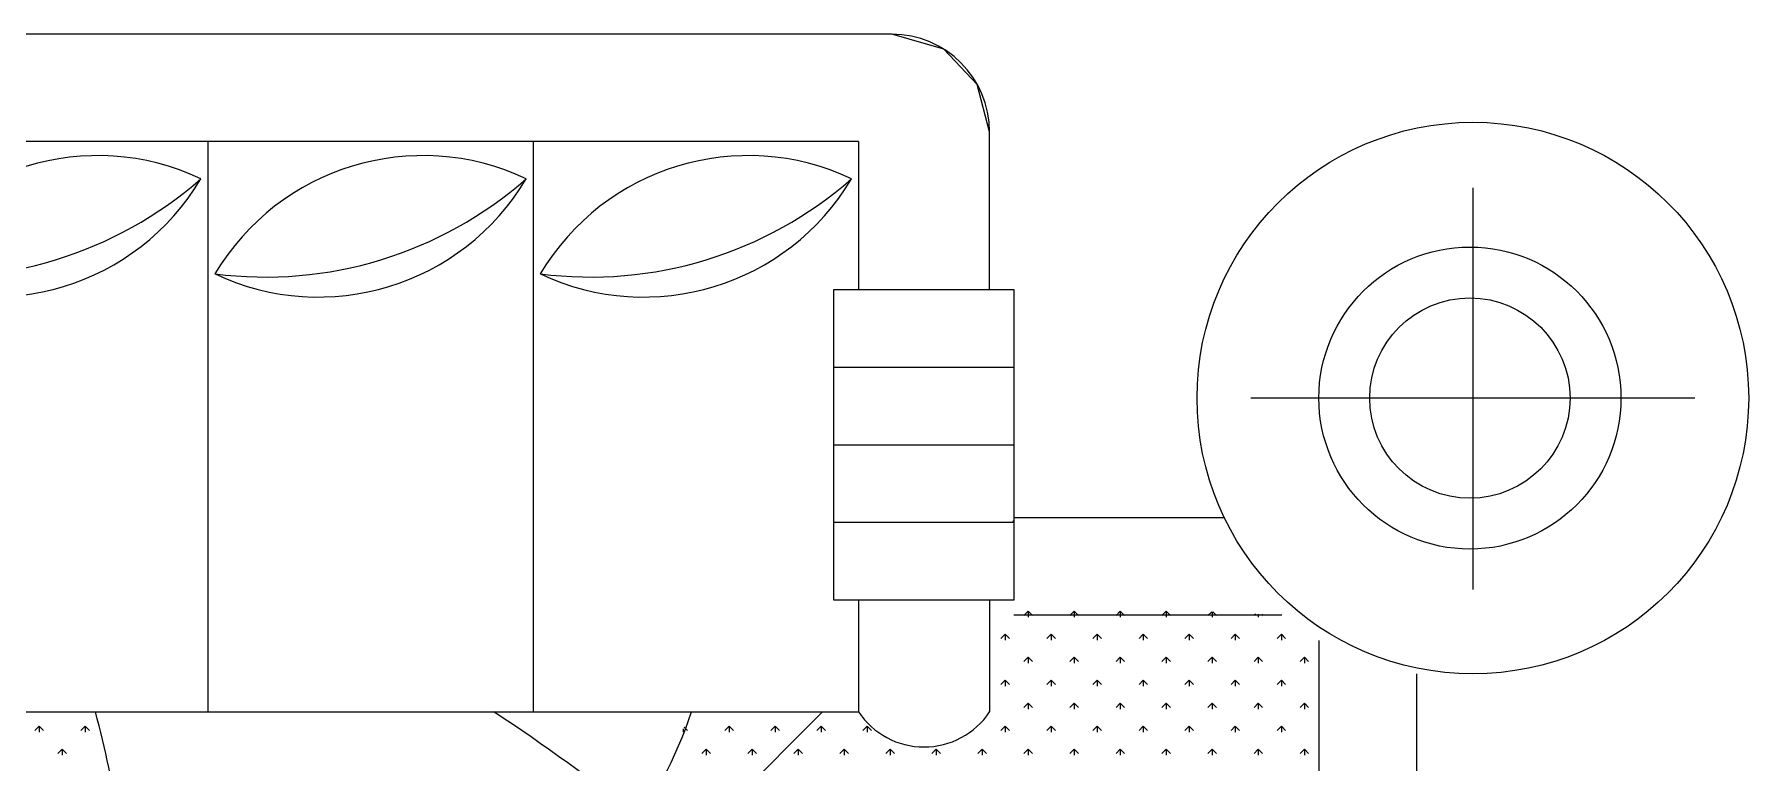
# Model space of a CAD drawing. Header units: inches. Extents: x 4.9 to 47.4, y 12.3 to 37.1.
# Drawn here: x 11.953 to 14.325, y 20.807 to 21.815 of the extents above; entities that cross this region are included whole.
import ezdxf

# ---------------------------------------------------------------- set-up
doc = ezdxf.new("R2010")
doc.units = ezdxf.units.IN
doc.header["$MEASUREMENT"] = 0
doc.layers.add('02', color=2, linetype='Continuous')
doc.layers.add('4', color=4, linetype='Continuous')

msp = doc.modelspace()

# ---------------------------------------------------------------- linework, layer by layer
at = {"layer": '02'}
for p, q in [((12.1936, 21.6663), (12.1936, 20.8774)), ((12.6436, 21.6663), (12.6436, 20.8774)), ((13.9433, 21.6024), (13.9433, 21.0466)), ((13.0595, 21.4617), (13.3085, 21.4617)), ((13.0595, 21.0319), (13.0595, 21.4617)), ((13.3085, 21.4617), (13.3085, 21.0319)), ((13.0595, 21.3543), (13.3085, 21.3543)), ((14.2504, 21.3115), (13.6363, 21.3115)), ((13.0595, 21.2468), (13.3085, 21.2468)), ((13.3085, 21.1394), (13.0595, 21.1394)), ((13.3085, 21.142), (13.3059, 21.1394)), ((13.5996, 21.146), (13.3085, 21.146)), ((13.3085, 21.0319), (13.0595, 21.0319)), ((13.6792, 21.011), (13.3085, 21.011)), ((13.3283, 21.0167), (13.3224, 21.0107)), ((13.3283, 21.0167), (13.3343, 21.0107)), ((13.3283, 21.0167), (13.3283, 21.0083)), ((13.392, 21.0167), (13.386, 21.0107)), ((13.392, 21.0167), (13.398, 21.0107)), ((13.392, 21.0167), (13.392, 21.0083)), ((13.4556, 21.0167), (13.4497, 21.0107)), ((13.4556, 21.0167), (13.4616, 21.0107)), ((13.4556, 21.0167), (13.4556, 21.0083)), ((13.5193, 21.0167), (13.5133, 21.0107)), ((13.5193, 21.0167), (13.5252, 21.0107)), ((13.5193, 21.0167), (13.5193, 21.0083)), ((13.5822, 21.016), (13.5769, 21.0107)), ((13.5829, 21.016), (13.5829, 21.0083)), ((13.5837, 21.0159), (13.5889, 21.0107)), ((13.6427, 21.0129), (13.6406, 21.0107)), ((13.6465, 21.0127), (13.6465, 21.0083)), ((13.6508, 21.0124), (13.6525, 21.0107)), ((13.2965, 20.9849), (13.2906, 20.9789)), ((13.2965, 20.9849), (13.3025, 20.9789)), ((13.2965, 20.9849), (13.2965, 20.9764)), ((13.3602, 20.9849), (13.3542, 20.9789)), ((13.3602, 20.9849), (13.3661, 20.9789)), ((13.3602, 20.9849), (13.3602, 20.9764)), ((13.4238, 20.9849), (13.4178, 20.9789)), ((13.4238, 20.9849), (13.4298, 20.9789)), ((13.4238, 20.9849), (13.4238, 20.9764)), ((13.4874, 20.9849), (13.4815, 20.9789)), ((13.4874, 20.9849), (13.4934, 20.9789)), ((13.4874, 20.9849), (13.4874, 20.9764)), ((13.5511, 20.9849), (13.5451, 20.9789)), ((13.5511, 20.9849), (13.5571, 20.9789)), ((13.5511, 20.9849), (13.5511, 20.9764)), ((13.6147, 20.9849), (13.6088, 20.9789)), ((13.6147, 20.9849), (13.6207, 20.9789)), ((13.6147, 20.9849), (13.6147, 20.9764)), ((13.6784, 20.9849), (13.6724, 20.9789)), ((13.6784, 20.9849), (13.6843, 20.9789)), ((13.6784, 20.9849), (13.6784, 20.9764)), ((13.7303, 20.9762), (13.7303, 20.7474)), ((13.3283, 20.9531), (13.3224, 20.9471)), ((13.3283, 20.9531), (13.3343, 20.9471)), ((13.3283, 20.9531), (13.3283, 20.9446)), ((13.392, 20.9531), (13.386, 20.9471)), ((13.392, 20.9531), (13.398, 20.9471)), ((13.392, 20.9531), (13.392, 20.9446)), ((13.4556, 20.9531), (13.4497, 20.9471)), ((13.4556, 20.9531), (13.4616, 20.9471)), ((13.4556, 20.9531), (13.4556, 20.9446)), ((13.5193, 20.9531), (13.5133, 20.9471)), ((13.5193, 20.9531), (13.5252, 20.9471)), ((13.5193, 20.9531), (13.5193, 20.9446)), ((13.5829, 20.9531), (13.5769, 20.9471)), ((13.5829, 20.9531), (13.5889, 20.9471)), ((13.5829, 20.9531), (13.5829, 20.9446)), ((13.6465, 20.9531), (13.6406, 20.9471)), ((13.6465, 20.9531), (13.6525, 20.9471)), ((13.6465, 20.9531), (13.6465, 20.9446)), ((13.7102, 20.9531), (13.7042, 20.9471)), ((13.7102, 20.9531), (13.7161, 20.9471)), ((13.7102, 20.9531), (13.7102, 20.9446)), ((13.2965, 20.9212), (13.2906, 20.9153)), ((13.2965, 20.9212), (13.3025, 20.9153)), ((13.2965, 20.9212), (13.2965, 20.9128)), ((13.3602, 20.9212), (13.3542, 20.9153)), ((13.3602, 20.9212), (13.3661, 20.9153)), ((13.3602, 20.9212), (13.3602, 20.9128)), ((13.4238, 20.9212), (13.4178, 20.9153)), ((13.4238, 20.9212), (13.4298, 20.9153)), ((13.4238, 20.9212), (13.4238, 20.9128)), ((13.4874, 20.9212), (13.4815, 20.9153)), ((13.4874, 20.9212), (13.4934, 20.9153)), ((13.4874, 20.9212), (13.4874, 20.9128)), ((13.5511, 20.9212), (13.5451, 20.9153)), ((13.5511, 20.9212), (13.5571, 20.9153)), ((13.5511, 20.9212), (13.5511, 20.9128)), ((13.6147, 20.9212), (13.6088, 20.9153)), ((13.6147, 20.9212), (13.6207, 20.9153)), ((13.6147, 20.9212), (13.6147, 20.9128)), ((13.6784, 20.9212), (13.6724, 20.9153)), ((13.6784, 20.9212), (13.6843, 20.9153)), ((13.6784, 20.9212), (13.6784, 20.9128)), ((13.8653, 20.9298), (13.8653, 20.5334)), ((13.0439, 20.8774), (12.8491, 20.6825)), ((13.3283, 20.8894), (13.3224, 20.8834)), ((13.3283, 20.8894), (13.3343, 20.8834)), ((13.3283, 20.8894), (13.3283, 20.881)), ((13.392, 20.8894), (13.386, 20.8834)), ((13.392, 20.8894), (13.398, 20.8834)), ((13.392, 20.8894), (13.392, 20.881)), ((13.4556, 20.8894), (13.4497, 20.8834)), ((13.4556, 20.8894), (13.4616, 20.8834)), ((13.4556, 20.8894), (13.4556, 20.881)), ((13.5193, 20.8894), (13.5133, 20.8834)), ((13.5193, 20.8894), (13.5252, 20.8834)), ((13.5193, 20.8894), (13.5193, 20.881)), ((13.5829, 20.8894), (13.5769, 20.8834)), ((13.5829, 20.8894), (13.5889, 20.8834)), ((13.5829, 20.8894), (13.5829, 20.881)), ((13.6465, 20.8894), (13.6406, 20.8834)), ((13.6465, 20.8894), (13.6525, 20.8834)), ((13.6465, 20.8894), (13.6465, 20.881)), ((13.7102, 20.8894), (13.7042, 20.8834)), ((13.7102, 20.8894), (13.7161, 20.8834)), ((13.7102, 20.8894), (13.7102, 20.881)), ((11.9601, 20.8576), (11.9541, 20.8516)), ((11.9601, 20.8576), (11.9661, 20.8516)), ((11.9601, 20.8576), (11.9601, 20.8492)), ((12.0237, 20.8576), (12.0178, 20.8516)), ((12.0237, 20.8576), (12.0297, 20.8516)), ((12.0237, 20.8576), (12.0237, 20.8492)), ((12.851, 20.8538), (12.851, 20.8492)), ((12.8523, 20.8564), (12.857, 20.8516)), ((12.9147, 20.8576), (12.9087, 20.8516)), ((12.9147, 20.8576), (12.9207, 20.8516)), ((12.9147, 20.8576), (12.9147, 20.8492)), ((12.9783, 20.8576), (12.9724, 20.8516)), ((12.9783, 20.8576), (12.9843, 20.8516)), ((12.9783, 20.8576), (12.9783, 20.8492)), ((13.042, 20.8576), (13.036, 20.8516)), ((13.042, 20.8576), (13.0479, 20.8516)), ((13.042, 20.8576), (13.042, 20.8492)), ((13.1056, 20.8576), (13.0996, 20.8516)), ((13.1056, 20.8576), (13.1116, 20.8516)), ((13.1056, 20.8576), (13.1056, 20.8492)), ((13.2965, 20.8576), (13.2906, 20.8516)), ((13.2965, 20.8576), (13.3025, 20.8516)), ((13.2965, 20.8576), (13.2965, 20.8492)), ((13.3602, 20.8576), (13.3542, 20.8516)), ((13.3602, 20.8576), (13.3661, 20.8516)), ((13.3602, 20.8576), (13.3602, 20.8492)), ((13.4238, 20.8576), (13.4178, 20.8516)), ((13.4238, 20.8576), (13.4298, 20.8516)), ((13.4238, 20.8576), (13.4238, 20.8492)), ((13.4874, 20.8576), (13.4815, 20.8516)), ((13.4874, 20.8576), (13.4934, 20.8516)), ((13.4874, 20.8576), (13.4874, 20.8492)), ((13.5511, 20.8576), (13.5451, 20.8516)), ((13.5511, 20.8576), (13.5571, 20.8516)), ((13.5511, 20.8576), (13.5511, 20.8492)), ((13.6147, 20.8576), (13.6088, 20.8516)), ((13.6147, 20.8576), (13.6207, 20.8516)), ((13.6147, 20.8576), (13.6147, 20.8492)), ((13.6784, 20.8576), (13.6724, 20.8516)), ((13.6784, 20.8576), (13.6843, 20.8516)), ((13.6784, 20.8576), (13.6784, 20.8492)), ((11.9919, 20.8258), (11.9859, 20.8198)), ((11.9919, 20.8258), (11.9979, 20.8198)), ((11.9919, 20.8258), (11.9919, 20.8173)), ((12.8829, 20.8258), (12.8769, 20.8198)), ((12.8829, 20.8258), (12.8888, 20.8198)), ((12.8829, 20.8258), (12.8829, 20.8173)), ((12.9465, 20.8258), (12.9405, 20.8198)), ((12.9465, 20.8258), (12.9525, 20.8198)), ((12.9465, 20.8258), (12.9465, 20.8173)), ((13.0101, 20.8258), (13.0042, 20.8198)), ((13.0101, 20.8258), (13.0161, 20.8198)), ((13.0101, 20.8258), (13.0101, 20.8173)), ((13.0738, 20.8258), (13.0678, 20.8198)), ((13.0738, 20.8258), (13.0798, 20.8198)), ((13.0738, 20.8258), (13.0738, 20.8173)), ((13.1374, 20.8258), (13.1315, 20.8198)), ((13.1374, 20.8258), (13.1434, 20.8198)), ((13.1374, 20.8258), (13.1374, 20.8173)), ((13.2011, 20.8258), (13.1951, 20.8198)), ((13.2011, 20.8258), (13.207, 20.8198)), ((13.2011, 20.8258), (13.2011, 20.8173)), ((13.2647, 20.8258), (13.2587, 20.8198)), ((13.2647, 20.8258), (13.2707, 20.8198)), ((13.2647, 20.8258), (13.2647, 20.8173)), ((13.3283, 20.8258), (13.3224, 20.8198)), ((13.3283, 20.8258), (13.3343, 20.8198)), ((13.3283, 20.8258), (13.3283, 20.8173)), ((13.392, 20.8258), (13.386, 20.8198)), ((13.392, 20.8258), (13.398, 20.8198)), ((13.392, 20.8258), (13.392, 20.8173)), ((13.4556, 20.8258), (13.4497, 20.8198)), ((13.4556, 20.8258), (13.4616, 20.8198)), ((13.4556, 20.8258), (13.4556, 20.8173)), ((13.5193, 20.8258), (13.5133, 20.8198)), ((13.5193, 20.8258), (13.5252, 20.8198)), ((13.5193, 20.8258), (13.5193, 20.8173)), ((13.5829, 20.8258), (13.5769, 20.8198)), ((13.5829, 20.8258), (13.5889, 20.8198)), ((13.5829, 20.8258), (13.5829, 20.8173)), ((13.6465, 20.8258), (13.6406, 20.8198)), ((13.6465, 20.8258), (13.6525, 20.8198)), ((13.6465, 20.8258), (13.6465, 20.8173)), ((13.7102, 20.8258), (13.7042, 20.8198)), ((13.7102, 20.8258), (13.7161, 20.8198)), ((13.7102, 20.8258), (13.7102, 20.8173))]:
    msp.add_line(p, q, dxfattribs=at)
for radius in [0.2089, 0.1385]:
    msp.add_circle((13.9392, 21.3115), radius, dxfattribs=at)
for centre, radius, start, end in [((12.0409, 21.3123), 0.3346, 64.7241, 149.2427), ((12.4909, 21.3123), 0.3346, 64.7241, 149.2427), ((12.9409, 21.3123), 0.3346, 64.7241, 149.2427), ((11.8963, 21.7859), 0.3346, 244.7241, 329.2427), ((11.823, 22.0258), 0.5469, 262.69, 311.2768), ((12.3463, 21.7859), 0.3346, 244.7241, 329.2427), ((12.273, 22.0258), 0.5469, 262.69, 311.2768), ((12.7963, 21.7859), 0.3346, 244.7241, 329.2427), ((12.723, 22.0258), 0.5469, 262.69, 311.2768), ((10.2364, 20.4051), 1.8626, 4.9634, 14.688), ((11.1684, 18.7091), 2.5922, 45.7637, 56.7713), ((12.2991, 21.0656), 0.5942, 302.8315, 341.5376)]:
    msp.add_arc(centre, radius, start, end, dxfattribs=at)
at = {"layer": '4'}
for p, q in [((13.1398, 21.8148), (11.6973, 21.8148)), ((13.2115, 21.7942), (13.1398, 21.8148)), ((13.2578, 21.7453), (13.2115, 21.7942)), ((13.2748, 21.6798), (13.2578, 21.7453)), ((13.2748, 21.4617), (13.2748, 21.6798)), ((13.0936, 21.6663), (11.7436, 21.6663)), ((13.0936, 21.6663), (13.0936, 21.4617)), ((13.0936, 21.0319), (13.0936, 20.8774)), ((13.2748, 21.0319), (13.2748, 20.8774)), ((11.7436, 20.8774), (13.0936, 20.8774))]:
    msp.add_line(p, q, dxfattribs=at)
msp.add_circle((13.9433, 21.3115), 0.3815, dxfattribs=at)
for centre, radius, start, end in [((13.1398, 21.6798), 0.135, 0, 90), ((13.1842, 20.9377), 0.1089, 213.6513, 326.3487)]:
    msp.add_arc(centre, radius, start, end, dxfattribs=at)

doc.saveas('drawing.dxf')
